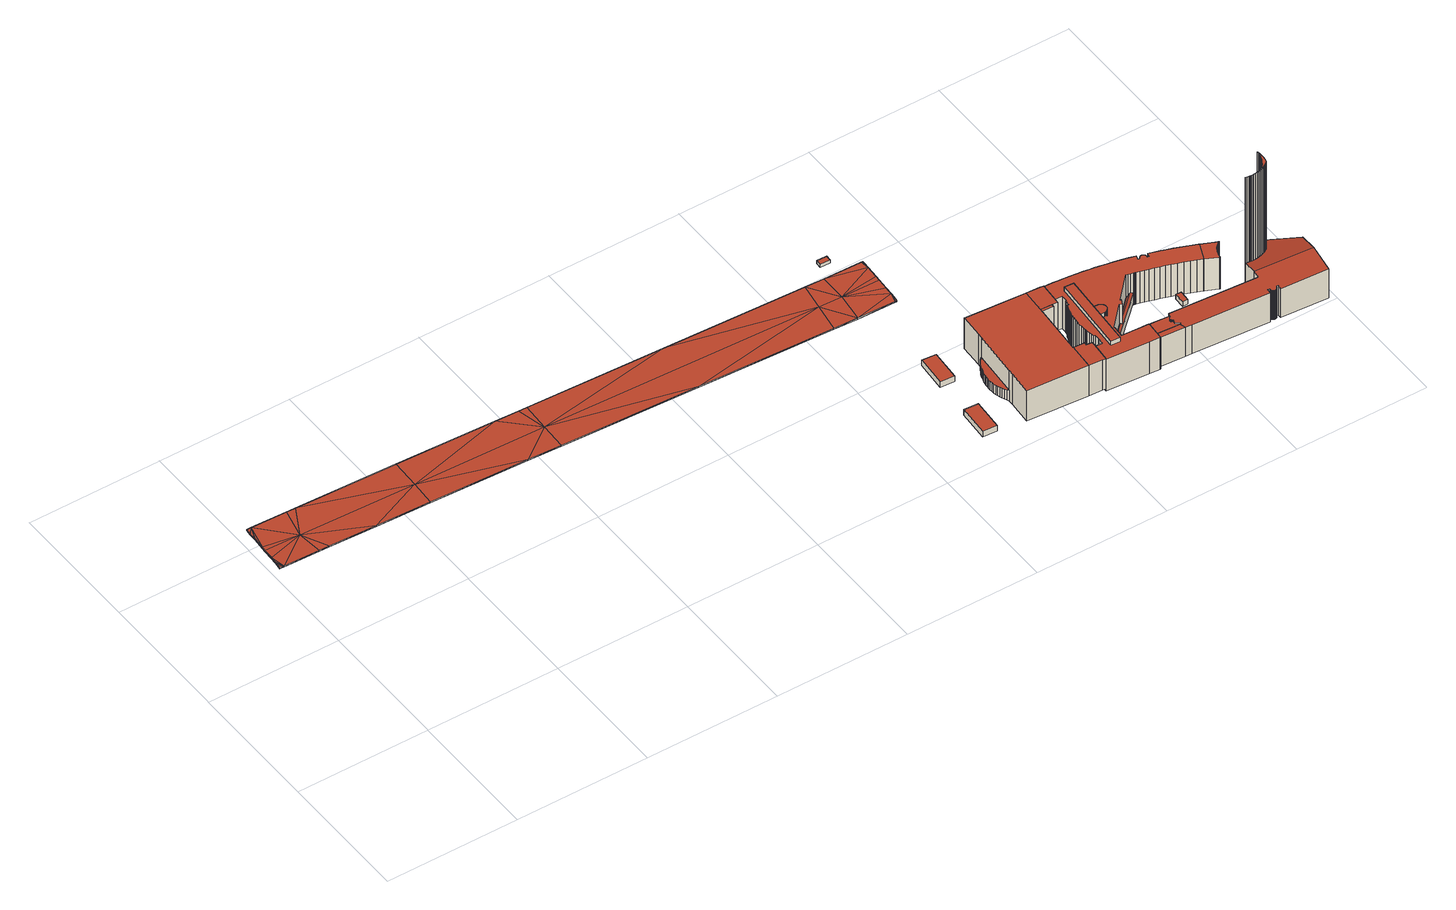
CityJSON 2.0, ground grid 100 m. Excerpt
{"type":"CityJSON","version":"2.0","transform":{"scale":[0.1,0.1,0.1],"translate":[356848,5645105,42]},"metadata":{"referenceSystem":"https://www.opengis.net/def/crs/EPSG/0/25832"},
"CityObjects":{
"building1":{"type":"Building","attributes":{"Geometrietyp2DReferenz":"3000","Gemeindeschluessel":"05315000","function":"53001_1800","roofType":"9999","measuredHeight":1},"geometry":[{"type":"Solid","lod":"2","boundaries":[[[[0,1,2]],[[1,3,2]],[[4,5,0]],[[5,1,0]],[[6,7,4]],[[7,5,4]],[[8,9,6]],[[9,7,6]],[[10,11,8]],[[11,9,8]],[[12,13,10]],[[13,11,10]],[[14,15,12]],[[15,13,12]],[[16,17,14]],[[17,15,14]],[[18,19,16]],[[19,17,16]],[[20,21,18]],[[21,19,18]],[[22,23,20]],[[23,21,20]],[[24,25,22]],[[25,23,22]],[[26,27,24]],[[27,25,24]],[[28,29,26]],[[29,27,26]],[[30,31,28]],[[31,29,28]],[[32,33,30]],[[33,31,30]],[[34,35,32]],[[35,33,32]],[[36,37,34]],[[37,35,34]],[[38,39,36]],[[39,37,36]],[[40,41,38]],[[41,39,38]],[[42,43,40]],[[43,41,40]],[[44,45,42]],[[45,43,42]],[[46,47,44]],[[47,45,44]],[[48,49,46]],[[49,47,46]],[[50,51,48]],[[51,49,48]],[[52,53,50]],[[53,51,50]],[[54,55,52]],[[55,53,52]],[[56,57,54]],[[57,55,54]],[[58,59,56]],[[59,57,56]],[[60,61,58]],[[61,59,58]],[[62,63,60]],[[63,61,60]],[[64,65,62]],[[65,63,62]],[[66,67,64]],[[67,65,64]],[[68,69,66]],[[69,67,66]],[[70,71,68]],[[71,69,68]],[[72,73,70]],[[73,71,70]],[[74,75,72]],[[75,73,72]],[[76,77,74]],[[77,75,74]],[[78,79,76]],[[79,77,76]],[[80,81,78]],[[81,79,78]],[[82,83,80]],[[83,81,80]],[[2,3,82]],[[3,83,82]],[[9,11,7]],[[7,11,5]],[[5,11,1]],[[1,11,84]],[[84,11,13]],[[1,84,3]],[[13,15,84]],[[85,84,15]],[[85,15,17]],[[23,86,21]],[[21,86,19]],[[85,17,19]],[[85,19,86]],[[23,25,86]],[[87,86,25]],[[87,25,27]],[[87,27,88]],[[88,27,29]],[[37,31,35]],[[35,31,33]],[[88,29,37]],[[37,29,31]],[[39,41,88]],[[39,88,37]],[[83,3,84]],[[83,84,73]],[[73,84,71]],[[81,83,73]],[[81,73,79]],[[77,79,73]],[[77,73,75]],[[71,84,69]],[[65,67,85]],[[69,84,67]],[[67,84,85]],[[65,85,63]],[[63,85,86]],[[63,86,61]],[[61,86,59]],[[59,86,87]],[[59,87,57]],[[57,87,55]],[[55,87,88]],[[51,53,49]],[[45,47,43]],[[55,88,47]],[[47,88,43]],[[43,88,41]],[[49,53,47]],[[47,53,55]],[[8,6,10]],[[6,4,10]],[[4,0,10]],[[0,89,10]],[[89,12,10]],[[0,2,89]],[[12,89,14]],[[90,14,89]],[[90,16,14]],[[22,20,91]],[[20,18,91]],[[90,18,16]],[[90,91,18]],[[22,91,24]],[[92,24,91]],[[92,26,24]],[[92,93,26]],[[93,28,26]],[[36,34,30]],[[34,32,30]],[[93,36,28]],[[36,30,28]],[[38,93,40]],[[38,36,93]],[[82,89,2]],[[82,72,89]],[[72,70,89]],[[80,72,82]],[[80,78,72]],[[76,72,78]],[[76,74,72]],[[70,68,89]],[[64,90,66]],[[68,66,89]],[[66,90,89]],[[64,62,90]],[[62,91,90]],[[62,60,91]],[[60,58,91]],[[58,92,91]],[[58,56,92]],[[56,54,92]],[[54,93,92]],[[50,48,52]],[[44,42,46]],[[54,46,93]],[[46,42,93]],[[42,40,93]],[[48,46,52]],[[46,54,52]]]],"semantics":{"surfaces":[{"type":"WallSurface"},{"type":"GroundSurface"},{"type":"RoofSurface"}],"values":[[0,0,0,0,0,0,0,0,0,0,0,0,0,0,0,0,0,0,0,0,0,0,0,0,0,0,0,0,0,0,0,0,0,0,0,0,0,0,0,0,0,0,0,0,0,0,0,0,0,0,0,0,0,0,0,0,0,0,0,0,0,0,0,0,0,0,0,0,0,0,0,0,0,0,0,0,0,0,0,0,0,0,0,0,1,1,1,1,1,1,1,1,1,1,1,1,1,1,1,1,1,1,1,1,1,1,1,1,1,1,1,1,1,1,1,1,1,1,1,1,1,1,1,1,1,1,1,1,1,1,1,1,1,1,2,2,2,2,2,2,2,2,2,2,2,2,2,2,2,2,2,2,2,2,2,2,2,2,2,2,2,2,2,2,2,2,2,2,2,2,2,2,2,2,2,2,2,2,2,2,2,2,2,2]]}}]},
"building2":{"type":"Building","attributes":{"Gemeindeschluessel":"05315000","Geometrietyp2DReferenz":"3000","function":"31001_2000","roofType":"1000","measuredHeight":4.84},"geometry":[{"type":"Solid","lod":"2","boundaries":[[[[94,95,96,97]],[[98,99,95,94]],[[100,101,99,98]],[[97,96,101,100]],[[98,94,97,100]],[[95,99,101,96]]]],"semantics":{"surfaces":[{"type":"WallSurface"},{"type":"RoofSurface"},{"type":"GroundSurface"}],"values":[[0,0,0,0,1,2]]}}]},
"building3":{"type":"Building","attributes":{"Gemeindeschluessel":"05315000","Geometrietyp2DReferenz":"3000","function":"31001_2000","roofType":"1000","measuredHeight":4.85},"geometry":[{"type":"Solid","lod":"2","boundaries":[[[[102,103,104,105]],[[106,107,103,102]],[[108,109,107,106]],[[105,104,109,108]],[[106,102,105,108]],[[103,107,109,104]]]],"semantics":{"surfaces":[{"type":"WallSurface"},{"type":"RoofSurface"},{"type":"GroundSurface"}],"values":[[0,0,0,0,1,2]]}}]},
"building4":{"type":"Building","attributes":{"Gemeindeschluessel":"05315000","Geometrietyp2DReferenz":"3000","function":"31001_2600","roofType":"1000","measuredHeight":2.55},"geometry":[{"type":"Solid","lod":"2","boundaries":[[[[110,111,112,113]],[[114,115,111,110]],[[116,117,115,114]],[[113,112,117,116]],[[114,110,113,116]],[[111,115,117,112]]]],"semantics":{"surfaces":[{"type":"WallSurface"},{"type":"RoofSurface"},{"type":"GroundSurface"}],"values":[[0,0,0,0,1,2]]}}]},
"building5":{"type":"Building","attributes":{"Gemeindeschluessel":"05315000","Geometrietyp2DReferenz":"3000","function":"31001_2000"},"address":[{"country":"Germany","locality":"Köln","thoroughfareNumber":"2a","thoroughfareName":"Kennedy-Ufer"}],"children":["building5-1","building5-2","building5-3","building5-4","building5-5"]},
"building5-1":{"type":"BuildingPart","attributes":{"roofType":"1000","measuredHeight":26.37},"parents":["building5"],"geometry":[{"type":"Solid","lod":"2","boundaries":[[[[118,119,120,121]],[[122,123,119,118]],[[121,124,122,118]],[[125,120,119,123]],[[123,122,124,125]],[[121,120,125,124]]]],"semantics":{"surfaces":[{"type":"WallSurface"},{"type":"RoofSurface"},{"type":"GroundSurface"},{"type":"ClosureSurface"}],"values":[[0,0,1,2,3,3]]}}]},
"building5-2":{"type":"BuildingPart","attributes":{"roofType":"2100","measuredHeight":9.03},"parents":["building5"],"geometry":[{"type":"Solid","lod":"2","boundaries":[[[[126,127,128,129]],[[130,131,127,126]],[[132,133,131,130]],[[134,135,133,132]],[[136,137,135,134]],[[138,139,137,136]],[[140,141,139,138]],[[142,143,141,140]],[[144,145,143,142]],[[146,147,145,144]],[[148,149,147,146]],[[150,151,149,148]],[[152,153,151,150]],[[154,155,153,152]],[[156,157,155,154]],[[158,159,157,156]],[[160,161,162,163]],[[164,165,161,160]],[[166,167,165,164]],[[168,169,167,166]],[[170,171,169,168]],[[129,128,171,170]],[[168,166,164,160,163,158,156,154,152,150,148,146,144,142,140,138,136,134,132,130,126,129,170]],[[127,131,133,135,137,139,141,143,145,147,149,151,153,155,157,159,162,161,165,167,169,171,128]],[[159,158,163,162]]]],"semantics":{"surfaces":[{"type":"WallSurface"},{"type":"RoofSurface"},{"type":"GroundSurface"},{"type":"ClosureSurface"}],"values":[[0,0,0,0,0,0,0,0,0,0,0,0,0,0,0,0,0,0,0,0,0,0,1,2,3]]}}]},
"building5-3":{"type":"BuildingPart","attributes":{"roofType":"1000","measuredHeight":26.37},"parents":["building5"],"geometry":[{"type":"Solid","lod":"2","boundaries":[[[[121,120,172,173]],[[174,175,176,177]],[[178,179,175,174]],[[173,172,179,178]],[[174,177,124,121,173,178]],[[120,125,176,175,179,172]],[[124,125,120,121]],[[124,177,176,125]]]],"semantics":{"surfaces":[{"type":"WallSurface"},{"type":"RoofSurface"},{"type":"GroundSurface"},{"type":"ClosureSurface"}],"values":[[0,0,0,0,1,2,3,3]]}}]},
"building5-4":{"type":"BuildingPart","attributes":{"roofType":"1000","measuredHeight":26.39},"parents":["building5"],"geometry":[{"type":"Solid","lod":"2","boundaries":[[[[180,181,182,183]],[[184,162,181,180]],[[163,162,184]],[[185,186,159,158,187]],[[188,189,186,185]],[[177,176,189,188]],[[190,191,123,122]],[[192,193,191,190]],[[194,195,193,192]],[[183,182,196,197]],[[194,192,190,122,177,188,185,187,184,180,183,197]],[[181,162,159,186,189,176,125,123,191,193,195,196,182]],[[163,184,187,158]],[[159,162,163,158]],[[124,177,122]],[[123,125,124,122]],[[176,177,124,125]],[[196,195,194,197]]]],"semantics":{"surfaces":[{"type":"WallSurface"},{"type":"RoofSurface"},{"type":"GroundSurface"},{"type":"ClosureSurface"}],"values":[[0,0,0,0,0,0,0,0,0,0,1,2,0,3,0,3,3,3]]}}]},
"building5-5":{"type":"BuildingPart","attributes":{"roofType":"1000","measuredHeight":26.36},"parents":["building5"],"geometry":[{"type":"Solid","lod":"2","boundaries":[[[[198,199,195,194]],[[200,201,199,198]],[[202,203,201,200]],[[204,205,203,202]],[[206,207,205,204]],[[208,209,207,206]],[[210,211,209,208]],[[212,213,211,210]],[[197,196,213,212]],[[210,208,206,204,202,200,198,194,197,212]],[[195,199,201,203,205,207,209,211,213,196]],[[196,197,194,195]]]],"semantics":{"surfaces":[{"type":"WallSurface"},{"type":"RoofSurface"},{"type":"GroundSurface"},{"type":"ClosureSurface"}],"values":[[0,0,0,0,0,0,0,0,0,1,2,3]]}}]},
"building6":{"type":"Building","attributes":{"Gemeindeschluessel":"05315000","Geometrietyp2DReferenz":"3000","function":"51009_1610","roofType":"1000","measuredHeight":5.2},"geometry":[{"type":"Solid","lod":"2","boundaries":[[[[214,215,216,217]],[[218,219,215,214]],[[220,221,219,218]],[[222,223,221,220]],[[224,225,223,222]],[[226,227,225,224]],[[217,216,227,226]],[[224,222,220,218,214,217,226]],[[215,219,221,223,225,227,216]]]],"semantics":{"surfaces":[{"type":"WallSurface"},{"type":"RoofSurface"},{"type":"GroundSurface"}],"values":[[0,0,0,0,0,0,0,1,2]]}}]},
"building7":{"type":"Building","attributes":{"Gemeindeschluessel":"05315000","Geometrietyp2DReferenz":"3000","function":"51009_1610","roofType":"5000","measuredHeight":8.41},"geometry":[{"type":"Solid","lod":"2","boundaries":[[[[228,229,230,231]],[[232,233,229,228]],[[234,235,233,232]],[[236,237,235,234]],[[238,239,237,236]],[[240,241,239,238]],[[242,243,241,240]],[[231,230,243,242]],[[244,245,234,246,247,228,231,242]],[[232,247,246]],[[238,236,245,244,240]],[[228,247,232]],[[234,245,236]],[[232,246,234]],[[240,244,242]],[[229,233,235,237,239,241,243,230]]]],"semantics":{"surfaces":[{"type":"WallSurface"},{"type":"RoofSurface"},{"type":"GroundSurface"}],"values":[[0,0,0,0,0,0,0,0,1,1,1,0,0,0,0,2]]}}]},
"building8":{"type":"Building","attributes":{"Gemeindeschluessel":"05315000","Geometrietyp2DReferenz":"3000","function":"31001_3010"},"address":[{"country":"Germany","locality":"Köln","thoroughfareNumber":"1","thoroughfareName":"Hermann-Pünder-Str."}],"children":["building8-1","building8-2","building8-3","building8-4"]},
"building8-1":{"type":"BuildingPart","attributes":{"roofType":"1000","measuredHeight":31.01},"parents":["building8"],"geometry":[{"type":"Solid","lod":"2","boundaries":[[[[248,249,250,251]],[[252,253,249,248]],[[254,255,253,252]],[[252,248,251,254]],[[249,253,255,256,257,250]],[[257,258,259,256,255,254,251,250]],[[256,259,258,257]]]],"semantics":{"surfaces":[{"type":"WallSurface"},{"type":"RoofSurface"},{"type":"GroundSurface"},{"type":"ClosureSurface"}],"values":[[0,0,0,1,2,0,3]]}}]},
"building8-2":{"type":"BuildingPart","attributes":{"roofType":"1000","measuredHeight":30.89},"parents":["building8"],"geometry":[{"type":"Solid","lod":"2","boundaries":[[[[260,261,262,263]],[[264,265,261,260]],[[266,267,265,264]],[[268,269,267,266]],[[270,271,269,268]],[[272,273,271,270]],[[258,257,273,272]],[[274,275,256,259]],[[276,277,275,274]],[[278,279,277,276]],[[280,281,279,278]],[[282,283,281,280]],[[284,285,283,282]],[[286,287,285,284]],[[288,289,287,286]],[[290,291,289,288]],[[292,293,291,290]],[[294,295,293,292]],[[263,262,295,294]],[[292,290,288,286,284,282,280,278,276,274,259,258,272,270,268,266,264,260,263,294]],[[261,265,267,269,271,273,257,256,275,277,279,281,283,285,287,289,291,293,295,262]],[[257,258,259,256]]]],"semantics":{"surfaces":[{"type":"WallSurface"},{"type":"RoofSurface"},{"type":"GroundSurface"},{"type":"ClosureSurface"}],"values":[[0,0,0,0,0,0,0,0,0,0,0,0,0,0,0,0,0,0,0,1,2,3]]}}]},
"building8-3":{"type":"BuildingPart","attributes":{"roofType":"1000","measuredHeight":27.86},"parents":["building8"],"geometry":[{"type":"Solid","lod":"2","boundaries":[[[[296,297,298,299]],[[300,301,302,303]],[[304,305,301,300]],[[306,307,305,304]],[[308,309,307,306]],[[310,311,309,308]],[[312,313,311,310]],[[314,315,313,312]],[[316,317,315,314]],[[318,319,317,316]],[[320,321,319,318]],[[322,323,321,320]],[[324,325,323,322]],[[326,327,325,324]],[[328,329,327,326]],[[330,331,329,328]],[[332,333,331,330]],[[299,298,333,332]],[[330,328,326,324,322,320,318,316,314,312,310,308,306,304,300,303,296,299,332]],[[297,302,301,305,307,309,311,313,315,317,319,321,323,325,327,329,331,333,298]],[[302,297,296,303]]]],"semantics":{"surfaces":[{"type":"WallSurface"},{"type":"RoofSurface"},{"type":"GroundSurface"},{"type":"ClosureSurface"}],"values":[[0,0,0,0,0,0,0,0,0,0,0,0,0,0,0,0,0,0,1,2,3]]}}]},
"building8-4":{"type":"BuildingPart","attributes":{"roofType":"1000","measuredHeight":27.86},"parents":["building8"],"geometry":[{"type":"Solid","lod":"2","boundaries":[[[[334,335,336,337]],[[338,339,335,334]],[[340,341,339,338]],[[342,343,341,340]],[[344,345,343,342]],[[346,347,345,344]],[[348,349,347,346]],[[350,351,349,348]],[[352,353,351,350]],[[354,355,353,352]],[[356,357,355,354]],[[358,359,357,356]],[[360,361,359,358]],[[362,363,361,360]],[[364,365,363,362]],[[366,367,365,364]],[[368,369,367,366]],[[370,371,369,368]],[[372,373,371,370]],[[374,375,373,372]],[[376,377,375,374]],[[378,379,377,376]],[[380,381,379,378]],[[382,383,381,380]],[[384,385,383,382]],[[386,387,385,384]],[[388,389,387,386]],[[390,391,389,388]],[[392,393,391,390]],[[394,395,393,392]],[[396,397,395,394]],[[398,399,397,396]],[[400,401,399,398]],[[402,403,401,400]],[[404,405,403,402]],[[406,407,405,404]],[[408,409,407,406]],[[410,411,409,408]],[[412,413,411,410]],[[414,415,413,412]],[[416,417,415,414]],[[418,419,417,416]],[[420,421,419,418]],[[422,423,421,420]],[[424,425,423,422]],[[426,427,425,424]],[[428,429,427,426]],[[430,431,429,428]],[[432,433,431,430]],[[434,435,433,432]],[[436,437,435,434]],[[438,439,437,436]],[[440,441,439,438]],[[442,443,441,440]],[[444,445,443,442]],[[446,447,445,444]],[[448,449,447,446]],[[450,451,449,448]],[[452,453,451,450]],[[454,455,453,452]],[[456,457,455,454]],[[458,459,457,456]],[[460,461,459,458]],[[462,463,461,460]],[[464,465,463,462]],[[466,467,465,464]],[[468,469,467,466]],[[470,471,469,468]],[[472,473,471,470]],[[474,475,473,472]],[[476,477,475,474]],[[478,479,477,476]],[[480,481,479,478]],[[482,483,481,480]],[[484,485,483,482]],[[486,487,485,484]],[[488,489,487,486]],[[490,491,489,488]],[[303,302,491,490]],[[492,493,297,296]],[[494,495,493,492]],[[496,497,495,494]],[[498,499,497,496]],[[500,501,499,498]],[[502,503,501,500]],[[504,505,503,502]],[[506,507,505,504]],[[508,509,507,506]],[[510,511,509,508]],[[512,513,511,510]],[[514,515,513,512]],[[516,517,515,514]],[[518,519,517,516]],[[520,521,519,518]],[[522,523,521,520]],[[524,525,523,522]],[[526,527,525,524]],[[528,529,527,526]],[[530,531,529,528]],[[532,533,531,530]],[[534,535,533,532]],[[536,537,535,534]],[[538,539,537,536]],[[540,541,539,538]],[[542,543,541,540]],[[544,545,543,542]],[[546,547,545,544]],[[548,549,547,546]],[[550,551,549,548]],[[552,553,551,550]],[[554,555,553,552]],[[556,557,555,554]],[[558,559,557,556]],[[560,561,559,558]],[[337,336,561,560]],[[558,556,554,552,550,548,546,544,542,540,538,536,534,532,530,528,526,524,522,520,518,516,514,512,510,508,506,504,502,500,498,496,494,492,296,303,490,488,486,484,482,480,478,476,474,472,470,468,466,464,462,460,458,456,454,452,450,448,446,444,442,440,438,436,434,432,430,428,426,424,422,420,418,416,414,412,410,408,406,404,402,400,398,396,394,392,390,388,386,384,382,380,378,376,374,372,370,368,366,364,362,360,358,356,354,352,350,348,346,344,342,340,338,334,337,560]],[[335,339,341,343,345,347,349,351,353,355,357,359,361,363,365,367,369,371,373,375,377,379,381,383,385,387,389,391,393,395,397,399,401,403,405,407,409,411,413,415,417,419,421,423,425,427,429,431,433,435,437,439,441,443,445,447,449,451,453,455,457,459,461,463,465,467,469,471,473,475,477,479,481,483,485,487,489,491,302,297,493,495,497,499,501,503,505,507,509,511,513,515,517,519,521,523,525,527,529,531,533,535,537,539,541,543,545,547,549,551,553,555,557,559,561,336]],[[302,303,296,297]]]],"semantics":{"surfaces":[{"type":"WallSurface"},{"type":"RoofSurface"},{"type":"GroundSurface"},{"type":"ClosureSurface"}],"values":[[0,0,0,0,0,0,0,0,0,0,0,0,0,0,0,0,0,0,0,0,0,0,0,0,0,0,0,0,0,0,0,0,0,0,0,0,0,0,0,0,0,0,0,0,0,0,0,0,0,0,0,0,0,0,0,0,0,0,0,0,0,0,0,0,0,0,0,0,0,0,0,0,0,0,0,0,0,0,0,0,0,0,0,0,0,0,0,0,0,0,0,0,0,0,0,0,0,0,0,0,0,0,0,0,0,0,0,0,0,0,0,0,0,0,0,1,2,3]]}}]},
"building9":{"type":"Building","attributes":{"Gemeindeschluessel":"05315000","Geometrietyp2DReferenz":"3000","function":"31001_2000","roofType":"1000","measuredHeight":3.89},"geometry":[{"type":"Solid","lod":"2","boundaries":[[[[562,563,564,565]],[[566,567,563,562]],[[568,569,567,566]],[[565,564,569,568]],[[566,562,565,568]],[[563,567,569,564]]]],"semantics":{"surfaces":[{"type":"WallSurface"},{"type":"RoofSurface"},{"type":"GroundSurface"}],"values":[[0,0,0,0,1,2]]}}]},
"building10":{"type":"Building","attributes":{"Gemeindeschluessel":"05315000","Geometrietyp2DReferenz":"3000","function":"31001_2000"},"address":[{"country":"Germany","locality":"Köln","thoroughfareNumber":"1","thoroughfareName":"Ottoplatz"},{"country":"Germany","locality":"Köln","thoroughfareNumber":"3","thoroughfareName":"Hermann-Pünder-Str."}],"children":["building10-1","building10-2","building10-3","building10-4"]},
"building10-1":{"type":"BuildingPart","attributes":{"roofType":"1000","measuredHeight":101.39},"parents":["building10"],"geometry":[{"type":"Solid","lod":"2","boundaries":[[[[570,571,572]],[[573,574,570,572]],[[575,576,574,573]],[[577,578,576,575]],[[579,580,578,577]],[[581,582,580,579]],[[583,584,582,581]],[[585,586,584,583]],[[587,588,586,585]],[[589,590,588,587]],[[591,592,590,589]],[[593,594,592,591]],[[595,596,594,593]],[[597,598,596,595]],[[599,600,598,597]],[[601,602,600,599]],[[603,604,602,601]],[[605,606,604,603]],[[607,608,606,605]],[[609,610,608,607]],[[611,612,610,609]],[[613,614,612,611]],[[615,616,614,613]],[[617,618,616,615]],[[619,620,618,617]],[[621,622,623,620,619]],[[624,625,626,621,619,617,615,613,611,609,607,605,603,601,599,597,595,593,591,589,587,585,583,581,579,577,575,573,572,627,628,629,630,631,632,633,634,635,636,637,638,639,640,641,642]],[[643,644,645,646,647,648,649,650,651,652,653,654,655,656,570,574,576,578,580,582,584,586,588,590,592,594,596,598,600,602,604,606,608,610,612,614,616,618,620,623,657,658,659,660,661]],[[662,641,640,663]],[[643,661,662,663]],[[663,640,639,664]],[[644,643,663,664]],[[664,639,638,665]],[[645,644,664,665]],[[665,638,637,666]],[[646,645,665,666]],[[666,637,636,667]],[[647,646,666,667]],[[667,636,635,668]],[[648,647,667,668]],[[668,635,634,669]],[[649,648,668,669]],[[669,634,633,670]],[[650,649,669,670]],[[670,633,632,671]],[[651,650,670,671]],[[671,632,631,672]],[[652,651,671,672]],[[672,631,630,673]],[[653,652,672,673]],[[673,630,629,674]],[[654,653,673,674]],[[674,629,628,675]],[[655,654,674,675]],[[675,628,627,676]],[[656,655,675,676]],[[676,627,572,571]],[[570,656,676,571]],[[622,621,626,677]],[[657,623,622,677]],[[677,626,625,678]],[[658,657,677,678]],[[678,625,624,679]],[[659,658,678,679]],[[679,624,642,680]],[[660,659,679,680]],[[680,642,641,662]],[[661,660,680,662]]]],"semantics":{"surfaces":[{"type":"WallSurface"},{"type":"RoofSurface"},{"type":"GroundSurface"},{"type":"ClosureSurface"}],"values":[[0,0,0,0,0,0,0,0,0,0,0,0,0,0,0,0,0,0,0,0,0,0,0,0,0,0,1,2,0,3,0,3,0,3,0,3,0,3,0,3,0,3,0,3,0,3,0,3,0,3,0,3,0,3,0,3,0,3,0,3,0,3,0,3,0,3,0,3]]}}]},
"building10-2":{"type":"BuildingPart","attributes":{"roofType":"1000","measuredHeight":25.39},"parents":["building10"],"geometry":[{"type":"Solid","lod":"2","boundaries":[[[[681,682,683,684]],[[685,686,682,681]],[[687,688,689,690,691,692,693,694,695,696,697,698,699,700,701,702,703,704,705,706,707,708,709,710,711,712,685,681,684,713,714,715,716,717]],[[718,719,720,683,682,686,721,722,723,724,725,726,727,728,729,730,731,732,733,734,735,736,737,738,739,740,741,742,743,744,745,746,747,748]],[[748,716,715,718]],[[718,715,714,719]],[[719,714,713,720]],[[720,713,684,683]],[[686,685,712,721]],[[721,712,711,722]],[[722,711,710,723]],[[723,710,709,724]],[[724,709,708,725]],[[725,708,707,726]],[[726,707,706,727]],[[727,706,705,728]],[[728,705,704,729]],[[729,704,703,730]],[[730,703,702,731]],[[731,702,701,732]],[[732,701,700,733]],[[733,700,699,734]],[[734,699,698,735]],[[735,698,697,736]],[[736,697,696,737]],[[737,696,695,738]],[[738,695,694,739]],[[739,694,693,740]],[[740,693,692,741]],[[741,692,691,742]],[[742,691,690,743]],[[743,690,689,744]],[[744,689,688,745]],[[745,688,687,746]],[[746,687,717,747]],[[747,717,716,748]]]],"semantics":{"surfaces":[{"type":"WallSurface"},{"type":"RoofSurface"},{"type":"GroundSurface"},{"type":"ClosureSurface"}],"values":[[0,0,1,2,3,3,3,3,3,3,3,3,3,3,3,3,3,3,3,3,3,3,3,3,3,3,3,3,3,3,3,3,3,3,3,3]]}}]},
"building10-3":{"type":"BuildingPart","attributes":{"roofType":"1000","measuredHeight":25.45},"parents":["building10"],"geometry":[{"type":"Solid","lod":"2","boundaries":[[[[560,749,750,751,752]],[[558,684,683,749,560]],[[753,754,755,756,558,560,752,757,758]],[[749,683,720,719,759,760,761,750]],[[684,558,756,713]],[[720,683,684,713]],[[713,756,755,714]],[[719,720,713,714]],[[719,714,755,754,759]],[[759,754,753,760]],[[760,753,758,761]],[[757,752,751]],[[761,758,757,751,750]]]],"semantics":{"surfaces":[{"type":"WallSurface"},{"type":"RoofSurface"},{"type":"GroundSurface"},{"type":"ClosureSurface"}],"values":[[0,0,1,2,0,3,0,3,3,3,3,0,3]]}}]},
"building10-4":{"type":"BuildingPart","attributes":{"roofType":"5000","measuredHeight":28.71},"parents":["building10"],"geometry":[{"type":"Solid","lod":"2","boundaries":[[[[762,763,623,622]],[[764,765,763,762]],[[766,767,765,764]],[[768,769,767,766]],[[770,771,769,768]],[[772,773,771,770]],[[774,775,773,772]],[[776,777,775,774]],[[778,779,777,776]],[[780,781,779,778]],[[782,783,781,780]],[[784,785,783,782]],[[786,787,785,784]],[[788,789,787,786]],[[790,791,789,788]],[[792,793,791,790]],[[794,795,793,792]],[[796,797,795,794]],[[798,799,797,796]],[[800,801,799,798]],[[802,803,801,800]],[[804,805,803,802]],[[806,807,805,804]],[[808,809,807,806]],[[810,811,809,808]],[[812,813,811,810]],[[814,815,813,812]],[[816,817,815,814]],[[818,819,817,816]],[[820,821,819,818]],[[751,750,821,820]],[[822,823,686,685,824]],[[825,826,823,822]],[[571,570,826,825]],[[822,824,827,828,829,830,831,832,833,834,835,836,837,838,839,840,841,842,843,844,845,846,847,848,849,850,851,852,853,854,855,856,857,858,859,757,751,820,818,816,814,812,810,808,806,804,802,800,798,796,794,792,790,788,786,784,782,780,778,776,774,772,825]],[[770,768,766,764,762,622,677,678,679,680,662,663,664,665,666,667,668,669,670,671,672,673,674,675,676,571,825,772]],[[654,653,652,651,650,649,648,647,646,645,644,643,661,660,659,658,657,623,763,765,767,769,771,773,775,777,779,781,783,785,787,789,791,793,795,797,799,801,803,805,807,809,811,813,815,817,819,821,750,761,760,759,719,718,748,747,746,745,744,743,742,741,740,739,738,737,736,735,734,733,732,731,730,729,728,727,726,725,724,723,722,721,686,823,826,570,656,655]],[[655,675,674,654]],[[653,654,674,673]],[[652,653,673,672]],[[651,652,672,671]],[[650,651,671,670]],[[649,650,670,669]],[[648,649,669,668]],[[647,648,668,667]],[[646,647,667,666]],[[645,646,666,665]],[[644,645,665,664]],[[643,644,664,663]],[[661,643,663,662]],[[660,661,662,680]],[[659,660,680,679]],[[658,659,679,678]],[[657,658,678,677]],[[623,657,677,622]],[[757,859,758]],[[750,751,757,758,761]],[[758,859,858,753]],[[760,761,758,753]],[[753,858,857,754]],[[759,760,753,754]],[[754,857,856,755]],[[714,719,759,754,755]],[[714,755,856,855,715]],[[718,719,714,715]],[[715,855,854,716]],[[748,718,715,716]],[[716,854,853,717]],[[747,748,716,717]],[[717,853,852,687]],[[746,747,717,687]],[[687,852,851,688]],[[745,746,687,688]],[[688,851,850,689]],[[744,745,688,689]],[[689,850,849,690]],[[743,744,689,690]],[[690,849,848,691]],[[742,743,690,691]],[[691,848,847,692]],[[741,742,691,692]],[[692,847,846,693]],[[740,741,692,693]],[[693,846,845,694]],[[739,740,693,694]],[[694,845,844,695]],[[738,739,694,695]],[[695,844,843,696]],[[737,738,695,696]],[[696,843,842,697]],[[736,737,696,697]],[[697,842,841,698]],[[735,736,697,698]],[[698,841,840,699]],[[734,735,698,699]],[[699,840,839,700]],[[733,734,699,700]],[[700,839,838,701]],[[732,733,700,701]],[[701,838,837,702]],[[731,732,701,702]],[[702,837,836,703]],[[730,731,702,703]],[[703,836,835,704]],[[729,730,703,704]],[[704,835,834,705]],[[728,729,704,705]],[[705,834,833,706]],[[727,728,705,706]],[[706,833,832,707]],[[726,727,706,707]],[[707,832,831,708]],[[725,726,707,708]],[[708,831,830,709]],[[724,725,708,709]],[[709,830,829,710]],[[723,724,709,710]],[[710,829,828,711]],[[722,723,710,711]],[[711,828,827,712]],[[721,722,711,712]],[[712,827,824,685]],[[686,721,712,685]],[[570,571,676,656]],[[656,676,675,655]]]],"semantics":{"surfaces":[{"type":"WallSurface"},{"type":"RoofSurface"},{"type":"GroundSurface"},{"type":"ClosureSurface"}],"values":[[0,0,0,0,0,0,0,0,0,0,0,0,0,0,0,0,0,0,0,0,0,0,0,0,0,0,0,0,0,0,0,0,0,0,1,1,2,3,3,3,3,3,3,3,3,3,3,3,3,3,3,3,3,3,3,0,3,0,3,0,3,0,3,0,3,0,3,0,3,0,3,0,3,0,3,0,3,0,3,0,3,0,3,0,3,0,3,0,3,0,3,0,3,0,3,0,3,0,3,0,3,0,3,0,3,0,3,0,3,0,3,0,3,0,3,0,3,0,3,0,3,0,3,3,3]]}}]}
},
"vertices":[
[21,1879,121],[21,1879,111],[18,1844,121],[18,1844,111],[27,1973,121],[27,1973,111],[29,2021,121],[29,2021,111],[32,2069,121],[32,2069,111],[64,2067,121],[64,2067,111],[328,2058,122],[328,2058,112],[397,2054,122],[397,2054,112],[1150,2023,124],[1150,2023,114],[1892,1991,125],[1892,1991,115],[2068,1984,125],[2068,1984,115],[2126,1982,125],[2126,1982,115],[3152,1939,123],[3152,1939,113],[4208,1896,121],[4208,1896,111],[4350,1890,121],[4350,1890,111],[4633,1881,121],[4633,1881,111],[4645,1880,121],[4645,1880,111],[4644,1866,121],[4644,1866,111],[4640,1814,121],[4640,1814,111],[4635,1720,121],[4635,1720,111],[4633,1680,121],[4633,1680,111],[4628,1598,121],[4628,1598,111],[4627,1569,121],[4627,1569,111],[4625,1538,121],[4625,1538,111],[4622,1498,121],[4622,1498,111],[4618,1461,121],[4618,1461,111],[4605,1461,121],[4605,1461,111],[4322,1471,121],[4322,1471,111],[4144,1479,121],[4144,1479,111],[3135,1525,123],[3135,1525,113],[2108,1570,125],[2108,1570,115],[1865,1581,125],[1865,1581,115],[1133,1613,124],[1133,1613,114],[730,1630,123],[730,1630,113],[377,1646,122],[377,1646,112],[302,1649,122],[302,1649,112],[38,1658,121],[38,1658,111],[7,1660,121],[7,1660,111],[9,1681,121],[9,1681,111],[11,1697,121],[11,1697,111],[12,1726,121],[12,1726,111],[15,1766,121],[15,1766,111],[281,1834,112],[1141,1803,114],[2117,1768,115],[4177,1695,111],[4350,1689,111],[281,1834,122],[1141,1803,124],[2117,1768,125],[4177,1695,121],[4350,1689,121],
[4422,430,83],[4422,430,35],[4406,198,35],[4406,198,83],[4529,422,83],[4529,422,35],[4513,190,83],[4513,190,35],
[4459,956,83],[4459,956,35],[4442,724,35],[4442,724,83],[4566,948,83],[4566,948,35],[4549,717,83],[4549,717,35],
[4442,2103,63],[4442,2103,38],[4441,2060,38],[4441,2060,63],[4517,2101,63],[4517,2101,38],[4516,2058,63],[4516,2058,38],
[5306,708,288],[5306,708,24],[5307,729,24],[5307,729,288],[5222,713,288],[5222,713,24],[5223,736,288],[5223,736,24],
[4701,499,99],[4701,499,24],[4704,482,24],[4704,482,101],[4699,516,98],[4699,516,24],[4698,533,98],[4698,533,24],[4697,549,97],[4697,549,24],[4698,566,97],[4698,566,24],[4700,582,97],[4700,582,24],[4702,598,98],[4702,598,24],[4706,617,98],[4706,617,24],[4711,635,100],[4711,635,24],[4716,653,101],[4716,653,24],[4723,670,103],[4723,670,24],[4731,687,105],[4731,687,24],[4740,704,107],[4740,704,24],[4750,720,110],[4750,720,24],[4761,735,113],[4761,735,24],[4765,735,115],[4765,735,24],[4733,399,112],[4733,399,24],[4741,384,24],[4741,384,115],[4725,415,109],[4725,415,24],[4719,431,107],[4719,431,24],[4713,448,104],[4713,448,24],[4708,465,102],[4708,465,24],
[5349,725,24],[5349,725,288],[5338,904,288],[5338,904,24],[5235,912,24],[5235,912,288],[5361,901,288],[5361,901,24],
[4738,342,288],[4738,342,24],[4727,168,24],[4727,168,288],[4741,384,288],[4768,768,288],[4768,768,24],[4765,735,288],[4779,943,288],[4779,943,24],[5221,714,288],[5221,714,24],[5193,331,288],[5193,331,24],[5195,331,288],[5195,331,24],[5181,136,24],[5181,136,288],
[5264,326,288],[5264,326,24],[5279,325,288],[5279,325,24],[5277,304,288],[5277,304,24],[5296,302,288],[5296,302,24],[5319,300,288],[5319,300,24],[5318,265,288],[5318,265,24],[5307,126,288],[5307,126,24],[5284,129,288],[5284,129,24],
[5475,1029,79],[5475,1029,27],[5460,896,27],[5460,896,79],[5666,1008,79],[5666,1008,27],[5650,874,79],[5650,874,27],[5603,880,79],[5603,880,27],[5555,886,79],[5555,886,27],[5508,891,79],[5508,891,27],
[5519,340,114],[5519,340,34],[5518,325,34],[5518,325,108],[5661,492,106],[5661,492,34],[5679,484,112],[5679,484,34],[5698,523,110],[5698,523,34],[5692,525,102],[5692,525,34],[5848,692,80],[5848,692,34],[5900,680,108],[5900,680,34],[5880,685,118],[5692,510,118],[5669,488,118],[5583,409,118],
[5405,218,315],[5405,218,5],[5475,213,5],[5475,213,315],[5446,796,315],[5446,796,5],[5515,791,315],[5515,791,5],[5498,544,5],[5492,462,5],[5492,462,313],[5498,544,313],
[5558,475,313],[5558,475,5],[5562,481,5],[5562,481,313],[5553,469,313],[5553,469,5],[5547,465,313],[5547,465,5],[5541,462,313],[5541,462,5],[5534,460,313],[5534,460,5],[5527,459,313],[5527,459,5],[5533,542,313],[5533,542,5],[5540,540,313],[5540,540,5],[5546,537,313],[5546,537,5],[5552,533,313],[5552,533,5],[5557,528,313],[5557,528,5],[5562,522,313],[5562,522,5],[5565,515,313],[5565,515,5],[5567,508,313],[5567,508,5],[5567,501,313],[5567,501,5],[5567,494,313],[5567,494,5],[5565,487,313],[5565,487,5],
[6342,531,283],[6342,531,5],[6429,491,5],[6429,491,283],[6468,630,283],[6468,630,5],[6398,661,5],[6398,661,283],[6506,612,283],[6506,612,5],[6510,610,283],[6510,610,5],[6512,609,283],[6512,609,5],[6500,602,283],[6500,602,5],[6489,594,283],[6489,594,5],[6479,585,283],[6479,585,5],[6470,575,283],[6470,575,5],[6461,564,283],[6461,564,5],[6454,553,283],[6454,553,5],[6448,541,283],[6448,541,5],[6443,528,283],[6443,528,5],[6439,515,283],[6439,515,5],[6437,501,283],[6437,501,5],[6436,488,283],[6436,488,5],[6434,489,283],[6434,489,5],
[5703,97,283],[5703,97,5],[5704,97,5],[5704,97,283],[5626,102,283],[5626,102,5],[5308,124,283],[5308,124,5],[5318,265,283],[5318,265,5],[5372,261,283],[5372,261,5],[5376,306,283],[5376,306,5],[5374,307,283],[5374,307,5],[5376,345,283],[5376,345,5],[5365,346,283],[5365,346,5],[5361,365,283],[5361,365,5],[5357,383,283],[5357,383,5],[5354,402,283],[5354,402,5],[5353,414,283],[5353,414,5],[5352,426,283],[5352,426,5],[5351,438,283],[5351,438,5],[5350,462,283],[5350,462,5],[5350,486,283],[5350,486,5],[5351,510,283],[5351,510,5],[5353,533,283],[5353,533,5],[5356,557,283],[5356,557,5],[5360,580,283],[5360,580,5],[5363,594,283],[5363,594,5],[5366,608,283],[5366,608,5],[5370,621,283],[5370,621,5],[5375,639,283],[5375,639,5],[5382,657,283],[5382,657,5],[5388,675,283],[5388,675,5],[5399,674,283],[5399,674,5],[5402,713,283],[5402,713,5],[5404,713,283],[5404,713,5],[5407,758,283],[5407,758,5],[5353,762,283],[5353,762,5],[5363,902,283],[5363,902,5],[5395,900,283],[5395,900,5],[5428,898,283],[5428,898,5],[5460,895,283],[5460,895,5],[5508,891,283],[5508,891,5],[5555,886,283],[5555,886,5],[5603,880,283],[5603,880,5],[5650,874,283],[5650,874,5],[5687,868,283],[5687,868,5],[5723,862,283],[5723,862,5],[5759,856,283],[5759,856,5],[5808,846,283],[5808,846,5],[5858,836,283],[5858,836,5],[5907,825,283],[5907,825,5],[5956,813,283],[5956,813,5],[6005,800,283],[6005,800,5],[5997,772,283],[5997,772,5],[6009,768,283],[6009,768,5],[6011,773,283],[6011,773,5],[6014,777,283],[6014,777,5],[6017,780,283],[6017,780,5],[6021,783,283],[6021,783,5],[6026,785,283],[6026,785,5],[6030,786,283],[6030,786,5],[6035,786,283],[6035,786,5],[6040,785,283],[6040,785,5],[6045,783,283],[6045,783,5],[6049,781,283],[6049,781,5],[6052,777,283],[6052,777,5],[6055,773,283],[6055,773,5],[6057,769,283],[6057,769,5],[6058,764,283],[6058,764,5],[6058,759,283],[6058,759,5],[6057,754,283],[6057,754,5],[6069,751,283],[6069,751,5],[6077,779,283],[6077,779,5],[6118,766,283],[6118,766,5],[6158,753,283],[6158,753,5],[6198,739,283],[6198,739,5],[6238,725,283],[6238,725,5],[6277,710,283],[6277,710,5],[6316,695,283],[6316,695,5],[6354,680,283],[6354,680,5],[6392,664,283],[6392,664,5],[6394,663,283],[6394,663,5],[6395,663,283],[6395,663,5],[6338,533,283],[6338,533,5],[6299,549,283],[6299,549,5],[6260,565,283],[6260,565,5],[6221,580,283],[6221,580,5],[6181,594,283],[6181,594,5],[6141,608,283],[6141,608,5],[6106,620,283],[6106,620,5],[6072,631,283],[6072,631,5],[6037,642,283],[6037,642,5],[6002,652,283],[6002,652,5],[5974,660,283],[5974,660,5],[5945,668,283],[5945,668,5],[5917,675,283],[5917,675,5],[5911,677,283],[5911,677,5],[5906,678,283],[5906,678,5],[5900,680,283],[5900,680,5],[5883,684,283],[5883,684,5],[5865,688,283],[5865,688,5],[5848,692,283],[5848,692,5],[5692,525,283],[5692,525,5],[5698,523,283],[5698,523,5],[5679,484,283],[5679,484,5],[5661,492,283],[5661,492,5],[5519,340,283],[5519,340,5],[5518,325,283],[5518,325,5],[5516,302,283],[5516,302,5],[5514,275,283],[5514,275,5],[5513,253,283],[5513,253,5],[5591,248,283],[5591,248,5],[5636,245,283],[5636,245,5],[5704,240,283],[5704,240,5],[5713,239,283],[5713,239,5],[5717,238,283],[5717,238,5],[5710,138,283],[5710,138,5],[5707,97,283],[5707,97,5],
[6134,547,75],[6134,547,36],[6129,465,36],[6129,465,75],[6174,545,75],[6174,545,36],[6169,463,75],[6169,463,36],
[6528,345,28],[6528,345,295],[6528,345,1042],[6529,345,1042],[6529,345,28],[6529,347,1042],[6529,347,28],[6543,343,1042],[6543,343,28],[6557,340,1042],[6557,340,28],[6571,339,1042],[6571,339,28],[6584,338,1042],[6584,338,28],[6596,339,1042],[6596,339,28],[6612,341,1042],[6612,341,28],[6625,345,1042],[6625,345,28],[6638,349,1042],[6638,349,28],[6651,356,1042],[6651,356,28],[6662,363,1042],[6662,363,28],[6674,371,1042],[6674,371,28],[6684,381,1042],[6684,381,28],[6693,391,1042],[6693,391,28],[6701,403,1042],[6701,403,28],[6708,415,1042],[6708,415,28],[6714,427,1042],[6714,427,28],[6719,440,1042],[6719,440,28],[6722,454,1042],[6722,454,28],[6724,468,1042],[6724,468,28],[6725,482,1042],[6725,482,28],[6724,496,1042],[6724,496,28],[6726,495,1042],[6726,495,28],[6728,494,1042],[6728,494,266],[6728,494,28],[6731,448,1042],[6731,463,1042],[6730,478,1042],[6543,341,1042],[6559,339,1042],[6575,337,1042],[6590,337,1042],[6606,338,1042],[6622,340,1042],[6637,344,1042],[6652,348,1042],[6667,354,1042],[6682,361,1042],[6695,368,1042],[6708,377,1042],[6721,387,1042],[6725,402,1042],[6728,417,1042],[6730,432,1042],[6725,402,28],[6721,387,28],[6708,377,28],[6695,368,28],[6682,361,28],[6667,354,28],[6652,348,28],[6637,344,28],[6622,340,28],[6606,338,28],[6590,337,28],[6575,337,28],[6559,339,28],[6543,341,28],[6730,478,28],[6731,463,28],[6731,448,28],[6730,432,28],[6728,417,28],[6728,417,279],[6725,402,282],[6721,387,285],[6708,377,287],[6695,368,288],[6682,361,290],[6667,354,291],[6652,348,292],[6637,344,293],[6622,340,294],[6606,338,295],[6590,337,295],[6575,337,295],[6559,339,295],[6543,341,295],[6730,478,268],[6731,463,271],[6731,448,274],[6730,432,276],
[5717,238,282],[5717,238,28],[5710,138,28],[5710,138,282],[5858,228,282],[5858,228,28],[5852,173,282],[5851,173,282],[5849,174,282],[5848,174,282],[5846,176,282],[5845,176,282],[5844,178,282],[5843,179,282],[5842,181,282],[5842,182,282],[5841,185,282],[5841,186,282],[5841,187,282],[5841,188,282],[5842,189,282],[5842,192,282],[5843,193,282],[5844,195,282],[5845,196,282],[5847,197,282],[5848,198,282],[5850,199,282],[5851,199,282],[5853,200,282],[5854,200,282],[5856,200,282],[5880,126,282],[5880,117,282],[5883,126,282],[5852,149,282],[5854,172,282],[5883,126,28],[5880,117,28],[5880,126,28],[5856,200,28],[5854,200,28],[5853,200,28],[5851,199,28],[5850,199,28],[5848,198,28],[5847,197,28],[5845,196,28],[5844,195,28],[5843,193,28],[5842,192,28],[5842,189,28],[5841,188,28],[5841,187,28],[5841,186,28],[5841,185,28],[5842,182,28],[5842,181,28],[5843,179,28],[5844,178,28],[5845,176,28],[5846,176,28],[5848,174,28],[5849,174,28],[5851,173,28],[5852,173,28],[5854,172,28],[5852,149,28],
[5707,97,28],[5887,84,28],[5887,84,280],[5887,84,283],[5880,109,283],[5880,111,283],[5880,117,283],[5880,126,283],[5883,97,283],[5881,106,283],[5880,111,28],[5880,109,28],[5881,106,28],
[6751,479,268],[6751,479,28],[6761,474,269],[6761,474,28],[6831,429,276],[6831,429,28],[6900,383,283],[6900,383,28],[6965,337,291],[6965,337,28],[6956,199,315],[6956,199,28],[6942,10,280],[6942,10,28],[6587,35,280],[6587,35,28],[6589,63,286],[6589,63,28],[6576,64,286],[6576,64,28],[6575,59,285],[6575,59,28],[6573,55,284],[6573,55,28],[6570,51,283],[6570,51,28],[6567,48,282],[6567,48,28],[6563,45,282],[6563,45,28],[6559,43,281],[6559,43,28],[6554,42,281],[6554,42,28],[6549,42,281],[6549,42,28],[6545,43,281],[6545,43,28],[6540,44,281],[6540,44,28],[6536,47,282],[6536,47,28],[6532,50,282],[6532,50,28],[6530,54,283],[6530,54,28],[6528,58,284],[6528,58,28],[6526,63,285],[6526,63,28],[6526,68,286],[6526,68,28],[6513,69,286],[6513,69,28],[6511,40,280],[6511,40,28],[5939,80,280],[5939,80,28],[5889,84,280],[5889,84,28],[6517,182,306],[6517,182,28],[5858,228,306],[6520,230,315],[6520,230,28],[5856,200,301],[5854,200,301],[5853,200,301],[5851,199,301],[5850,199,301],[5848,198,301],[5847,197,301],[5845,196,300],[5844,195,300],[5843,193,300],[5842,192,300],[5842,189,299],[5841,188,299],[5841,187,299],[5841,186,298],[5841,185,298],[5842,182,298],[5842,181,298],[5843,179,297],[5844,178,297],[5845,176,297],[5846,176,297],[5848,174,296],[5849,174,296],[5851,173,296],[5852,173,296],[5854,172,296],[5852,149,292],[5883,126,288],[5880,117,286],[5880,111,285],[5880,109,285],[5881,106,284]
]}
